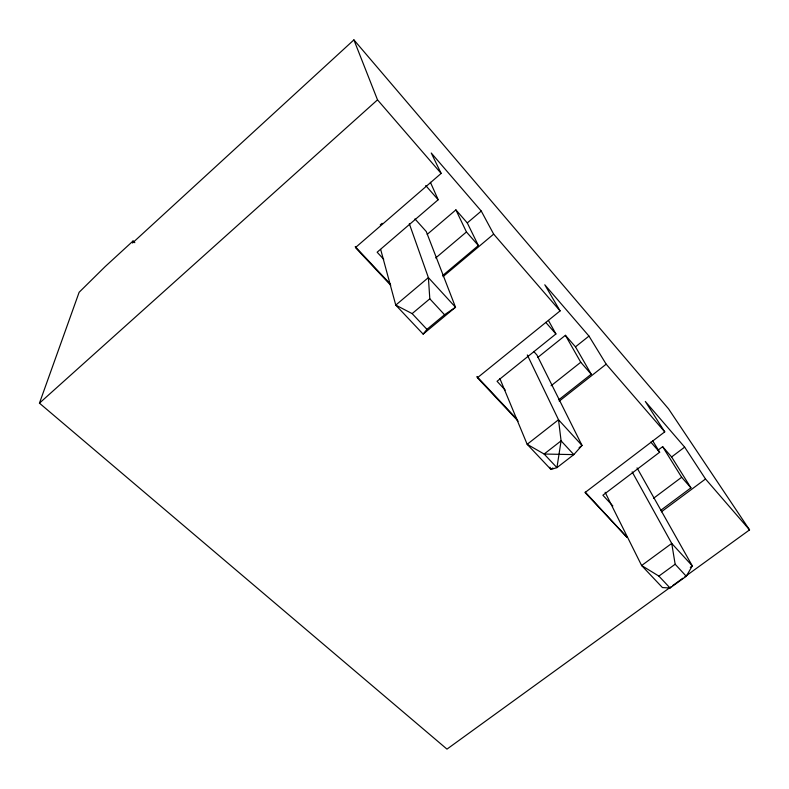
<?xml version="1.0" encoding="UTF-8"?>
<svg xmlns="http://www.w3.org/2000/svg" width="789" height="789" viewBox="0 0 789 789"><rect width="100%" height="100%" fill="white"/><g stroke="black" fill="none" stroke-linecap="round" stroke-linejoin="round"><path stroke-width="1.18" d="M134.84 242.696L133.065 240.99L132.503 242.982L353.906 39.884L668.53 408.83L749.55 529.892L684.852 576.769M670.916 586.858L446.978 749.116L39.45 403.159L79.127 292.285L105.174 266.583L133.065 240.99M605.124 492.287L641.625 565.526L662.435 587.568L670.068 588.002L686.272 576.266L692.298 565.891L637.048 467.897M380.663 249.423L395.762 305.106L423.141 334.112L426.938 329.348L444.532 314.742L455.519 307.246L426.257 231.532L414.945 218.908M39.45 403.159L377.507 99.858L353.906 39.884M380.268 224.904L382.123 223.297M518.146 421.188L477.434 377.753L560.091 310.905L493.658 234.116L481.27 211.067L431.248 153.007L441.15 173.422L355.435 247.598L390.752 285.273M430.39 182.269L438.181 199.745L377.142 252.214L383.72 259.295M427.204 234.372L455.894 209.884L467.285 222.922L478.371 245.547L442.708 275.519M467.285 222.922L481.27 211.067M435.715 257.964L466.447 231.966L455.894 209.884M443.014 276.653L493.658 234.116M423.141 334.112L455.519 307.246L428.388 277.61L395.762 305.106L412.144 313.608L429.808 298.814L428.388 277.61L409.313 223.731M548.454 320.452L555.92 333.954L497.05 381.284L505.216 390.082M537.674 357.535L565.397 335.305L575.477 346.844L591.237 374.213L558.701 399.845M575.477 346.844L588.979 336.084L544.785 284.78L560.091 310.905M551.077 385.772L580.753 362.259L565.397 335.305M559.263 401.128L606.179 364.183L588.979 336.084M552.882 467.966L550.929 469.465L527.17 444.306L499.851 378.503M579.106 447.688L582.026 445.44L536.924 355.001L533.729 351.44M749.55 529.892L705.514 478.992L684.655 447.126L645.313 401.463L664.742 431.859L585.034 492.543L627.038 537.348L585.231 492.07M657.76 450.361L662.632 446.673L671.617 456.959L690.937 487.858L660.59 510.434M652.74 440.883L659.663 452.205L602.885 495.216L612.866 505.956M671.617 456.959L684.655 447.126M653.489 498.323L681.647 477.266L662.632 446.673M661.369 511.814L705.514 478.992M690.306 567.34L692.298 565.891L671.725 543.424L641.625 565.526L658.884 576.098L675.157 564.234L671.725 543.424L632.137 471.852M672.909 585.418L682.86 578.209M412.144 313.608L426.938 329.348M658.884 576.098L670.068 588.002M355.218 246.592L390.456 284.208M516.785 419.018L476.98 376.54L477.434 377.753M429.808 298.814L444.532 314.742M675.157 564.234L686.272 576.266M425.725 185.543L438.181 199.745M466.447 231.966L478.371 245.547M545.781 322.395L555.92 333.954M580.753 362.259L591.237 374.213M650.807 442.116L659.663 452.205M681.647 477.266L690.937 487.858M377.507 99.858L441.15 173.422M606.179 364.183L664.742 431.859M527.299 354.932L558.513 419.758L582.026 445.44L573.82 454.612L556.935 467.65L550.929 469.465L549.953 467.226M561.087 440.844L556.935 467.65L544.134 454.03L527.17 444.306L558.513 419.758L561.087 440.844L573.82 454.612L544.134 454.03L561.087 440.844"/></g></svg>
